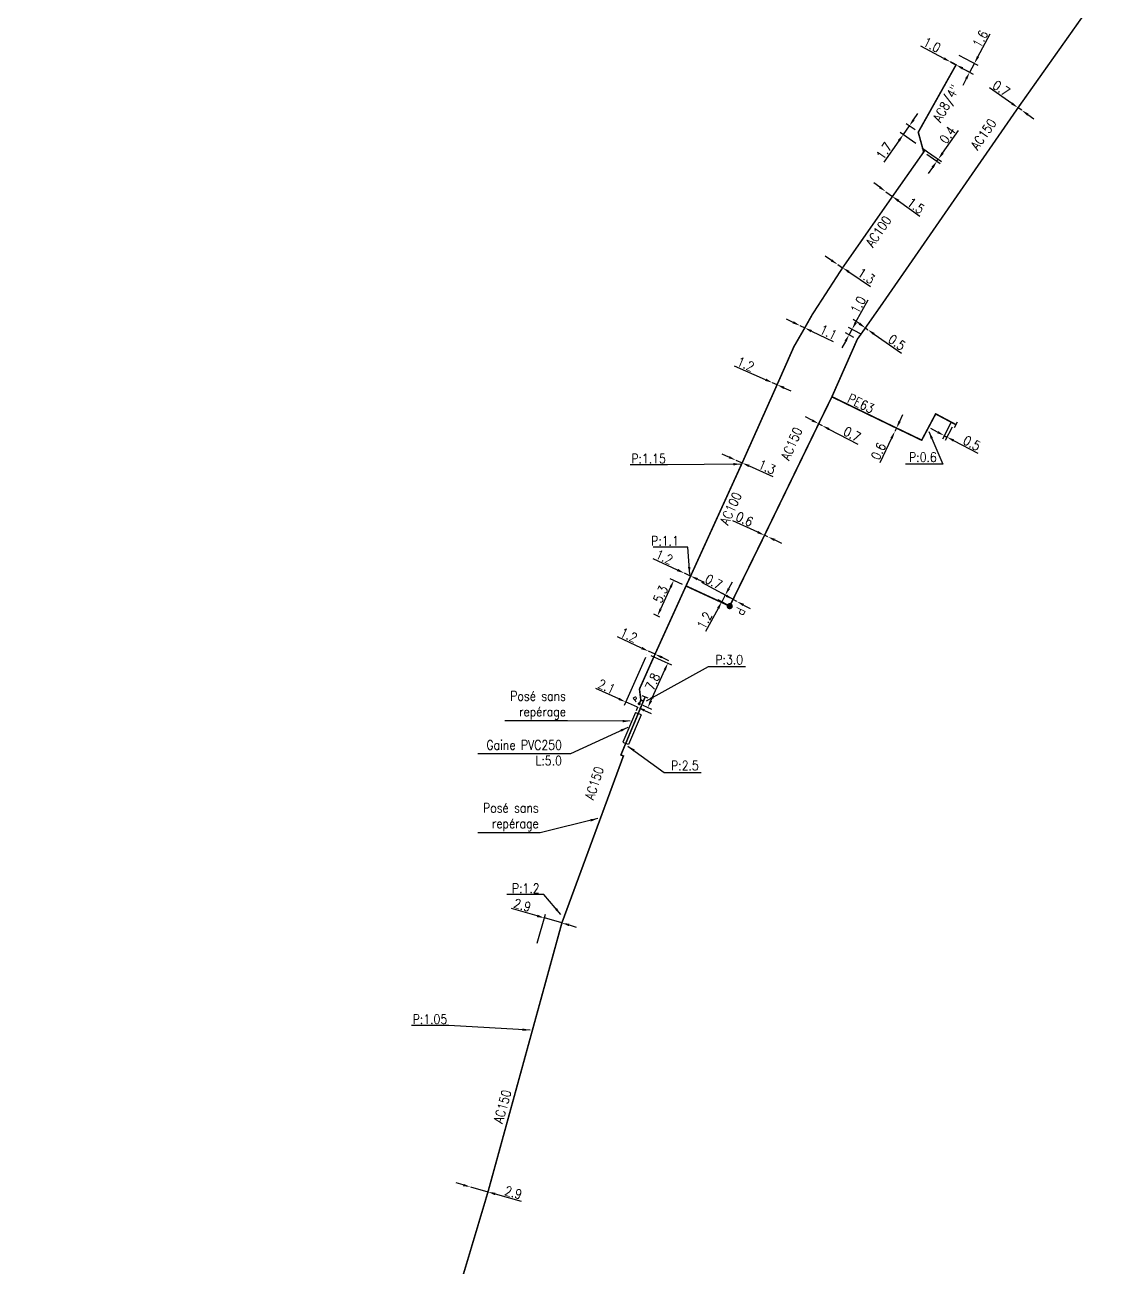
# Model space of a CAD drawing. Header units: millimetres. Extents: x 113011 to 114001, y 124000 to 125001.
# Drawn here: x 113783.6 to 113956.3, y 124542.4 to 124741.3 of the extents above; entities that cross this region are included whole.
import ezdxf
from ezdxf.enums import TextEntityAlignment as Align

# ---------------------------------------------------------------- set-up
doc = ezdxf.new("R2010")
doc.units = ezdxf.units.MM
doc.header["$PDMODE"] = 34
for name, pattern in [('L_25_AP', [2000, 1000, 1000]), ('L_25_PE', [2000, 1000, 1000]), ('L_RAC_AP', [3.5, 2, -1.5])]:
    doc.linetypes.add(name, pattern=pattern)
doc.layers.get('0').update_dxf_attribs({"linetype": 'CONTINUOUS'})
doc.layers.get('Defpoints').update_dxf_attribs({"linetype": 'CONTINUOUS'})
for name, color, linetype in [('L_150', 1, 'CONTINUOUS'), ('L_300', 7, 'CONTINUOUS'), ('L_340', 7, 'CONTINUOUS'), ('L_400', 7, 'CONTINUOUS')]:
    doc.layers.add(name, color=color, linetype=linetype)
doc.layers.add('L_170', color=7, linetype='CONTINUOUS', plot=False)
doc.styles.add('G_ROMANS', font='ROMANS.SHX', dxfattribs={"width": 0.75})
doc.styles.get("Standard").update_dxf_attribs({"font": 'romans.shx', "width": 0.85})
doc.dimstyles.get("Standard").update_dxf_attribs({"dimtxt": 1.5, "dimasz": 1.2, "dimexe": 0.625, "dimexo": 0.625, "dimgap": 0.25, "dimtad": 1, "dimdec": 1, "dimzin": 0, "dimdsep": 46, "dimtxsty": 'Standard', "dimcen": -0.5, "dimadec": 0, "dimazin": 0, "dimtfac": 1, "dimtdec": 1, "dimtmove": 0, "dimatfit": 3, "dimfxl": 0, "dimtolj": 1, "dimtzin": 0, "dimarcsym": 0})

# ---------------------------------------------------------------- blocks, each defined once
blk = doc.blocks.new('*D148')
at = {"layer": 'Defpoints', "color": 0, "linetype": 'Continuous', "transparency": 16777216}
for p in [(113883.47, 124641.02), (113883.47, 124641.02), (113884.52, 124640.54)]:
    blk.add_point(p, dxfattribs=at)
at = {"layer": 'L_150', "color": 0, "linetype": 'Continuous', "lineweight": -2, "transparency": 16777216}
for p, q in [((113882.38, 124641.52), (113878.53, 124643.3)), ((113884.52, 124640.54), (113883.47, 124641.02)), ((113883.21, 124640.46), (113883.21, 124640.46)), ((113884.26, 124639.97), (113884.26, 124639.97)), ((113885.61, 124640.04), (113886.7, 124639.54))]:
    blk.add_line(p, q, dxfattribs=at)
at = {"layer": 'L_150', "color": 0, "linetype": 'Continuous', "transparency": 16777216}
for points in [[(113882.47, 124641.71), (113882.3, 124641.34), (113883.47, 124641.02)], [(113885.69, 124640.22), (113885.53, 124639.86), (113884.52, 124640.54)]]:
    blk.add_solid(points, dxfattribs=at)
at = {"layer": 'L_150', "color": 0, "linetype": 'Continuous', "transparency": 16777216, "insert": (113880.31, 124643.58), "char_height": 1.5, "attachment_point": 5, "rotation": 335.3086}
blk.add_mtext('\\A1;1.2', dxfattribs=at)
blk = doc.blocks.new('*D149')
at = {"layer": 'Defpoints', "color": 0, "linetype": 'Continuous', "transparency": 16777216}
for p in [(113883.28, 124640.6), (113886.57, 124639.12), (113882, 124632.62)]:
    blk.add_point(p, dxfattribs=at)
at = {"layer": 'L_300', "color": 0, "linetype": 'Continuous', "lineweight": -2, "transparency": 16777216}
for p, q in [((113883.85, 124640.34), (113887.14, 124638.86)), ((113883.87, 124633.1), (113886.08, 124638.03)), ((113882.57, 124632.37), (113883.94, 124631.75))]:
    blk.add_line(p, q, dxfattribs=at)
at = {"layer": 'L_300', "color": 0, "linetype": 'Continuous', "transparency": 16777216}
for points in [[(113885.9, 124638.11), (113886.26, 124637.94), (113886.57, 124639.12)], [(113883.68, 124633.18), (113884.05, 124633.02), (113883.37, 124632.01)]]:
    blk.add_solid(points, dxfattribs=at)
at = {"layer": 'L_300', "color": 0, "linetype": 'Continuous', "transparency": 16777216, "insert": (113884.14, 124636.14), "char_height": 1.5, "attachment_point": 5, "rotation": 65.8005}
blk.add_mtext('\\A1;7.8', dxfattribs=at)
blk = doc.blocks.new('*D150')
at = {"layer": 'Defpoints', "color": 0, "linetype": 'Continuous', "transparency": 16777216}
for p in [(113866.82, 124598.33), (113869.61, 124597.53), (113865.5, 124593.67)]:
    blk.add_point(p, dxfattribs=at)
at = {"layer": 'L_150', "color": 0, "linetype": 'Continuous', "lineweight": -2, "transparency": 16777216}
for p, q in [((113865.67, 124598.65), (113861.52, 124599.83)), ((113865.67, 124594.27), (113866.99, 124598.93)), ((113869.61, 124597.53), (113866.82, 124598.33)), ((113870.77, 124597.2), (113871.92, 124596.87))]:
    blk.add_line(p, q, dxfattribs=at)
at = {"layer": 'L_150', "color": 0, "linetype": 'Continuous', "transparency": 16777216}
for points in [[(113865.72, 124598.85), (113865.61, 124598.46), (113866.82, 124598.33)], [(113870.82, 124597.4), (113870.71, 124597.01), (113869.61, 124597.53)]]:
    blk.add_solid(points, dxfattribs=at)
at = {"layer": 'L_150', "color": 0, "linetype": 'Continuous', "transparency": 16777216, "insert": (113863.29, 124600.37), "char_height": 1.5, "attachment_point": 5, "rotation": 344.1153}
blk.add_mtext('\\A1;2.9', dxfattribs=at)
blk = doc.blocks.new('*D153')
at = {"layer": 'Defpoints', "color": 0, "linetype": 'Continuous', "transparency": 16777216}
for p in [(113854.98, 124555.27), (113854.98, 124555.27), (113857.78, 124554.48)]:
    blk.add_point(p, dxfattribs=at)
at = {"layer": 'L_150', "color": 0, "linetype": 'Continuous', "lineweight": -2, "transparency": 16777216}
for p, q in [((113853.83, 124555.59), (113852.67, 124555.92)), ((113854.98, 124555.27), (113857.78, 124554.48)), ((113855.15, 124555.87), (113855.15, 124555.87)), ((113857.94, 124555.08), (113857.94, 124555.08)), ((113858.93, 124554.16), (113863.08, 124552.99))]:
    blk.add_line(p, q, dxfattribs=at)
at = {"layer": 'L_150', "color": 0, "linetype": 'Continuous', "transparency": 16777216}
for points in [[(113853.88, 124555.78), (113853.77, 124555.4), (113854.98, 124555.27)], [(113858.98, 124554.35), (113858.88, 124553.96), (113857.78, 124554.48)]]:
    blk.add_solid(points, dxfattribs=at)
at = {"layer": 'L_150', "color": 0, "linetype": 'Continuous', "transparency": 16777216, "insert": (113861.85, 124554.37), "char_height": 1.5, "attachment_point": 5, "rotation": 344.2821}
blk.add_mtext('\\A1;2.9', dxfattribs=at)
blk = doc.blocks.new('L_300_12')
at = {"color": 0, "linetype": 'Continuous', "const_width": 0.497, "flags": 128}
blk.add_lwpolyline([(-0.25, 0, 1), (0.25, 0, 1)], format="xyb", close=True, dxfattribs=at)
at = {"color": 0, "linetype": 'Continuous', "style": 'G_ROMANS', "width": 0.75}
blk.add_text('P', height=1.5, dxfattribs=at).set_placement((0, 1.85), align=Align.MIDDLE)
at = {"color": 0, "linetype": 'Continuous', "width": 0.75, "flags": 3}
for tag, p in [('DEF_LEG', (0, -5)), ('DEF_COUP', (0, -7.5)), ('DEF_TYPE', (0, -10))]:
    blk.add_attdef(tag, text='', height=1.2, dxfattribs=at).set_placement(p, align=Align.MIDDLE)
blk = doc.blocks.new('L_340_07')
at = {"color": 0, "linetype": 'Continuous', "const_width": 0.25, "flags": 128}
blk.add_lwpolyline([(0, 0), (0.35, 0)], dxfattribs=at)
at = {"color": 0, "linetype": 'Continuous', "flags": 128}
blk.add_lwpolyline([(0.35, -0.5), (0.35, 0.5)], dxfattribs=at)
at = {"color": 0, "linetype": 'Continuous', "width": 0.75, "flags": 3}
for tag, p in [('DEF_LEG', (0.72, -3.47)), ('DEF_COUP', (0.72, -5.97)), ('DEF_TYPE', (0.72, -8.47))]:
    blk.add_attdef(tag, text='', height=1.2, dxfattribs=at).set_placement(p, align=Align.MIDDLE)
blk = doc.blocks.new('*D191')
at = {"layer": 'Defpoints', "color": 0, "linetype": 'Continuous', "transparency": 16777216}
for p in [(113883.28, 124640.6), (113879.82, 124632.9), (113882, 124632.62)]:
    blk.add_point(p, dxfattribs=at)
at = {"layer": 'L_300', "color": 0, "linetype": 'Continuous', "lineweight": -2, "transparency": 16777216}
for p, q in [((113883.02, 124640.03), (113879.56, 124632.33)), ((113878.72, 124633.39), (113875.07, 124635.03)), ((113881.73, 124632.04), (113879.82, 124632.9)), ((113881.74, 124632.05), (113881.48, 124631.47)), ((113882.83, 124631.55), (113883.92, 124631.05))]:
    blk.add_line(p, q, dxfattribs=at)
at = {"layer": 'L_300', "color": 0, "linetype": 'Continuous', "transparency": 16777216}
for points in [[(113878.81, 124633.57), (113878.64, 124633.21), (113879.82, 124632.9)], [(113882.91, 124631.73), (113882.75, 124631.36), (113881.73, 124632.04)]]:
    blk.add_solid(points, dxfattribs=at)
at = {"layer": 'L_300', "color": 0, "linetype": 'Continuous', "transparency": 16777216, "insert": (113876.76, 124635.37), "char_height": 1.5, "attachment_point": 5, "rotation": 335.8005}
blk.add_mtext('\\A1;2.1', dxfattribs=at)
blk = doc.blocks.new('*D193')
at = {"layer": 'Defpoints', "color": 0, "linetype": 'Continuous', "transparency": 16777216}
for p in [(113913.76, 124702.91), (113913.76, 124702.91), (113914.55, 124702.39)]:
    blk.add_point(p, dxfattribs=at)
at = {"layer": 'L_150', "color": 0, "linetype": 'Continuous', "lineweight": -2, "transparency": 16777216}
for p, q in [((113912.76, 124703.57), (113911.75, 124704.24)), ((113913.76, 124702.91), (113914.55, 124702.39)), ((113915.55, 124701.73), (113919.04, 124699.41))]:
    blk.add_line(p, q, dxfattribs=at)
at = {"layer": 'L_150', "color": 0, "linetype": 'Continuous', "transparency": 16777216}
for points in [[(113912.87, 124703.74), (113912.65, 124703.41), (113913.76, 124702.91)], [(113915.66, 124701.89), (113915.44, 124701.56), (113914.55, 124702.39)]]:
    blk.add_solid(points, dxfattribs=at)
at = {"layer": 'L_150', "color": 0, "linetype": 'Continuous', "transparency": 16777216, "insert": (113918.35, 124701.07), "char_height": 1.5, "attachment_point": 5, "rotation": 326.5179}
blk.add_mtext('\\A1;1.3', dxfattribs=at)
blk = doc.blocks.new('*D196')
at = {"layer": 'Defpoints', "color": 0, "linetype": 'Continuous', "transparency": 16777216}
for p in [(113907.72, 124693.13), (113907.72, 124693.13), (113908.49, 124692.76)]:
    blk.add_point(p, dxfattribs=at)
at = {"layer": 'L_150', "color": 0, "linetype": 'Continuous', "lineweight": -2, "transparency": 16777216}
for p, q in [((113906.64, 124693.65), (113905.56, 124694.17)), ((113907.72, 124693.13), (113908.49, 124692.76)), ((113909.57, 124692.24), (113913.02, 124690.59))]:
    blk.add_line(p, q, dxfattribs=at)
at = {"layer": 'L_150', "color": 0, "linetype": 'Continuous', "transparency": 16777216}
for points in [[(113906.73, 124693.83), (113906.55, 124693.47), (113907.72, 124693.13)], [(113909.65, 124692.42), (113909.48, 124692.06), (113908.49, 124692.76)]]:
    blk.add_solid(points, dxfattribs=at)
at = {"layer": 'L_150', "color": 0, "linetype": 'Continuous', "transparency": 16777216, "insert": (113912.27, 124692.06), "char_height": 1.5, "attachment_point": 5, "rotation": 334.3452}
blk.add_mtext('\\A1;1.1', dxfattribs=at)
blk = doc.blocks.new('*D197')
at = {"layer": 'Defpoints', "color": 0, "linetype": 'Continuous', "transparency": 16777216}
for p in [(113903.33, 124683.99), (113903.33, 124683.99), (113904.06, 124683.66)]:
    blk.add_point(p, dxfattribs=at)
at = {"layer": 'L_150', "color": 0, "linetype": 'Continuous', "lineweight": -2, "transparency": 16777216}
for p, q in [((113902.23, 124684.47), (113897.26, 124686.66)), ((113904.06, 124683.66), (113903.33, 124683.99)), ((113905.16, 124683.18), (113906.25, 124682.69))]:
    blk.add_line(p, q, dxfattribs=at)
at = {"layer": 'L_150', "color": 0, "linetype": 'Continuous', "transparency": 16777216}
for points in [[(113902.31, 124684.65), (113902.15, 124684.29), (113903.33, 124683.99)], [(113905.24, 124683.36), (113905.08, 124682.99), (113904.06, 124683.66)]]:
    blk.add_solid(points, dxfattribs=at)
at = {"layer": 'L_150', "color": 0, "linetype": 'Continuous', "transparency": 16777216, "insert": (113899.03, 124686.97), "char_height": 1.5, "attachment_point": 5, "rotation": 336.1714}
blk.add_mtext('\\A1;1.2', dxfattribs=at)
blk = doc.blocks.new('*D198')
at = {"layer": 'Defpoints', "color": 0, "linetype": 'Continuous', "transparency": 16777216}
for p in [(113897.46, 124671.59), (113897.46, 124671.59), (113898.47, 124671.15)]:
    blk.add_point(p, dxfattribs=at)
at = {"layer": 'L_150', "color": 0, "linetype": 'Continuous', "lineweight": -2, "transparency": 16777216}
for p, q in [((113896.36, 124672.08), (113895.27, 124672.56)), ((113897.46, 124671.59), (113898.47, 124671.15)), ((113899.57, 124670.66), (113903.4, 124668.97))]:
    blk.add_line(p, q, dxfattribs=at)
at = {"layer": 'L_150', "color": 0, "linetype": 'Continuous', "transparency": 16777216}
for points in [[(113896.45, 124672.26), (113896.28, 124671.89), (113897.46, 124671.59)], [(113899.65, 124670.85), (113899.49, 124670.48), (113898.47, 124671.15)]]:
    blk.add_solid(points, dxfattribs=at)
at = {"layer": 'L_150', "color": 0, "linetype": 'Continuous', "transparency": 16777216, "insert": (113902.44, 124670.49), "char_height": 1.5, "attachment_point": 5, "rotation": 336.1823}
blk.add_mtext('\\A1;1.3', dxfattribs=at)
blk = doc.blocks.new('*D199')
at = {"layer": 'Defpoints', "color": 0, "linetype": 'Continuous', "transparency": 16777216}
for p in [(113902.05, 124659.57), (113902.59, 124659.32), (113902.59, 124659.32)]:
    blk.add_point(p, dxfattribs=at)
at = {"layer": 'L_150', "color": 0, "linetype": 'Continuous', "lineweight": -2, "transparency": 16777216}
for p, q in [((113900.96, 124660.07), (113896.99, 124661.91)), ((113902.59, 124659.32), (113902.05, 124659.57)), ((113903.68, 124658.82), (113904.77, 124658.31))]:
    blk.add_line(p, q, dxfattribs=at)
at = {"layer": 'L_150', "color": 0, "linetype": 'Continuous', "transparency": 16777216}
for points in [[(113901.04, 124660.26), (113900.88, 124659.89), (113902.05, 124659.57)], [(113903.77, 124659), (113903.6, 124658.64), (113902.59, 124659.32)]]:
    blk.add_solid(points, dxfattribs=at)
at = {"layer": 'L_150', "color": 0, "linetype": 'Continuous', "transparency": 16777216, "insert": (113898.85, 124662.15), "char_height": 1.5, "attachment_point": 5, "rotation": 335.2127}
blk.add_mtext('\\A1;0.6', dxfattribs=at)
blk = doc.blocks.new('*D200')
at = {"layer": 'Defpoints', "color": 0, "linetype": 'Continuous', "transparency": 16777216}
for p in [(113897.01, 124649.31), (113897.63, 124648.98), (113897.63, 124648.98)]:
    blk.add_point(p, dxfattribs=at)
at = {"layer": 'L_150', "color": 0, "linetype": 'Continuous', "lineweight": -2, "transparency": 16777216}
for p, q in [((113895.96, 124649.88), (113892.04, 124652)), ((113897.63, 124648.98), (113897.01, 124649.31)), ((113898.68, 124648.41), (113899.74, 124647.84))]:
    blk.add_line(p, q, dxfattribs=at)
at = {"layer": 'L_150', "color": 0, "linetype": 'Continuous', "transparency": 16777216}
for points in [[(113896.05, 124650.06), (113895.86, 124649.71), (113897.01, 124649.31)], [(113898.78, 124648.59), (113898.59, 124648.24), (113897.63, 124648.98)]]:
    blk.add_solid(points, dxfattribs=at)
at = {"layer": 'L_150', "color": 0, "linetype": 'Continuous', "transparency": 16777216, "insert": (113893.92, 124652.12), "char_height": 1.5, "attachment_point": 5, "rotation": 331.6415}
blk.add_mtext('\\A1;0.7', dxfattribs=at)
blk = doc.blocks.new('*D201')
at = {"layer": 'Defpoints', "color": 0, "linetype": 'Continuous', "transparency": 16777216}
for p in [(113889.48, 124651.46), (113884.91, 124646.67), (113885.87, 124646.23)]:
    blk.add_point(p, dxfattribs=at)
at = {"layer": 'L_150', "color": 0, "linetype": 'Continuous', "lineweight": -2, "transparency": 16777216}
for p, q in [((113887.02, 124651.27), (113885.41, 124647.76)), ((113888.91, 124651.72), (113886.96, 124652.62)), ((113885.3, 124646.49), (113884.34, 124646.93))]:
    blk.add_line(p, q, dxfattribs=at)
at = {"layer": 'L_150', "color": 0, "linetype": 'Continuous', "transparency": 16777216}
for points in [[(113886.84, 124651.35), (113887.2, 124651.18), (113887.52, 124652.36)], [(113885.23, 124647.84), (113885.59, 124647.67), (113884.91, 124646.67)]]:
    blk.add_solid(points, dxfattribs=at)
at = {"layer": 'L_150', "color": 0, "linetype": 'Continuous', "transparency": 16777216, "insert": (113885.41, 124650.15), "char_height": 1.5, "attachment_point": 5, "rotation": 65.3086}
blk.add_mtext('\\A1;5.3', dxfattribs=at)
blk = doc.blocks.new('*D202')
at = {"layer": 'Defpoints', "color": 0, "linetype": 'Continuous', "transparency": 16777216}
for p in [(113889.22, 124653.51), (113889.22, 124653.51), (113890.22, 124653.05)]:
    blk.add_point(p, dxfattribs=at)
at = {"layer": 'L_150', "color": 0, "linetype": 'Continuous', "lineweight": -2, "transparency": 16777216}
for p, q in [((113888.13, 124654.01), (113884.23, 124655.81)), ((113890.22, 124653.05), (113889.22, 124653.51)), ((113891.31, 124652.55), (113892.4, 124652.05))]:
    blk.add_line(p, q, dxfattribs=at)
at = {"layer": 'L_150', "color": 0, "linetype": 'Continuous', "transparency": 16777216}
for points in [[(113888.21, 124654.2), (113888.04, 124653.83), (113889.22, 124653.51)], [(113891.39, 124652.73), (113891.22, 124652.37), (113890.22, 124653.05)]]:
    blk.add_solid(points, dxfattribs=at)
at = {"layer": 'L_150', "color": 0, "linetype": 'Continuous', "transparency": 16777216, "insert": (113886.01, 124656.09), "char_height": 1.5, "attachment_point": 5, "rotation": 335.229}
blk.add_mtext('\\A1;1.2', dxfattribs=at)
blk = doc.blocks.new('*D203')
at = {"layer": 'Defpoints', "color": 0, "linetype": 'Continuous', "transparency": 16777216}
for p in [(113895.76, 124649.99), (113897.63, 124648.98), (113896.48, 124648.23)]:
    blk.add_point(p, dxfattribs=at)
at = {"layer": 'L_300', "color": 0, "linetype": 'Continuous', "lineweight": -2, "transparency": 16777216}
for p, q in [((113896.33, 124651.04), (113896.9, 124652.1)), ((113895.93, 124648.53), (113894.64, 124649.23)), ((113895.76, 124649.99), (113895.19, 124648.93)), ((113897.08, 124649.28), (113895.21, 124650.29)), ((113894.62, 124647.88), (113892.62, 124644.16))]:
    blk.add_line(p, q, dxfattribs=at)
at = {"layer": 'L_300', "color": 0, "linetype": 'Continuous', "transparency": 16777216}
for points in [[(113896.16, 124651.14), (113896.51, 124650.95), (113895.76, 124649.99)], [(113894.45, 124647.97), (113894.8, 124647.78), (113895.19, 124648.93)]]:
    blk.add_solid(points, dxfattribs=at)
at = {"layer": 'L_300', "color": 0, "linetype": 'Continuous', "transparency": 16777216, "insert": (113892.45, 124645.95), "char_height": 1.5, "attachment_point": 5, "rotation": 61.6415}
blk.add_mtext('\\A1;1.2', dxfattribs=at)
blk = doc.blocks.new('*D204')
at = {"layer": 'Defpoints', "color": 0, "linetype": 'Continuous', "transparency": 16777216}
for p in [(113923.17, 124676.73), (113922.91, 124676.19), (113922.91, 124676.19)]:
    blk.add_point(p, dxfattribs=at)
at = {"layer": 'L_150', "color": 0, "linetype": 'Continuous', "lineweight": -2, "transparency": 16777216}
for p, q in [((113923.69, 124677.81), (113924.2, 124678.89)), ((113923.17, 124676.73), (113922.91, 124676.19)), ((113922.39, 124675.1), (113920.51, 124671.16))]:
    blk.add_line(p, q, dxfattribs=at)
at = {"layer": 'L_150', "color": 0, "linetype": 'Continuous', "transparency": 16777216}
for points in [[(113923.51, 124677.9), (113923.87, 124677.72), (113923.17, 124676.73)], [(113922.21, 124675.19), (113922.57, 124675.02), (113922.91, 124676.19)]]:
    blk.add_solid(points, dxfattribs=at)
at = {"layer": 'L_150', "color": 0, "linetype": 'Continuous', "transparency": 16777216, "insert": (113920.29, 124673.02), "char_height": 1.5, "attachment_point": 5, "rotation": 64.447}
blk.add_mtext('\\A1;0.6', dxfattribs=at)
blk = doc.blocks.new('*D205')
at = {"layer": 'Defpoints', "color": 0, "linetype": 'Continuous', "transparency": 16777216}
for p in [(113932.18, 124678.12), (113932.39, 124677.44), (113930.82, 124675.53)]:
    blk.add_point(p, dxfattribs=at)
at = {"layer": 'L_340', "color": 0, "linetype": 'Continuous', "lineweight": -2, "transparency": 16777216}
for p, q in [((113929.76, 124676.09), (113928.69, 124676.64)), ((113931.89, 124677.56), (113930.53, 124674.97)), ((113932.1, 124676.89), (113930.97, 124674.74)), ((113930.82, 124675.53), (113931.26, 124675.29)), ((113932.32, 124674.73), (113936.19, 124672.7))]:
    blk.add_line(p, q, dxfattribs=at)
at = {"layer": 'L_340', "color": 0, "linetype": 'Continuous', "transparency": 16777216}
for points in [[(113929.85, 124676.26), (113929.66, 124675.91), (113930.82, 124675.53)], [(113932.41, 124674.91), (113932.23, 124674.56), (113931.26, 124675.29)]]:
    blk.add_solid(points, dxfattribs=at)
at = {"layer": 'L_340', "color": 0, "linetype": 'Continuous', "transparency": 16777216, "insert": (113935.25, 124674.32), "char_height": 1.5, "attachment_point": 5, "rotation": 332.2338}
blk.add_mtext('\\A1;0.5', dxfattribs=at)
blk = doc.blocks.new('*D210')
at = {"layer": 'Defpoints', "color": 0, "linetype": 'Continuous', "transparency": 16777216}
for p in [(113910.72, 124677.42), (113911.29, 124677.12), (113911.29, 124677.12)]:
    blk.add_point(p, dxfattribs=at)
at = {"layer": 'L_150', "color": 0, "linetype": 'Continuous', "lineweight": -2, "transparency": 16777216}
for p, q in [((113909.65, 124677.97), (113908.59, 124678.53)), ((113910.72, 124677.42), (113911.29, 124677.12)), ((113912.36, 124676.56), (113917.01, 124674.13))]:
    blk.add_line(p, q, dxfattribs=at)
at = {"layer": 'L_150', "color": 0, "linetype": 'Continuous', "transparency": 16777216}
for points in [[(113909.75, 124678.15), (113909.56, 124677.8), (113910.72, 124677.42)], [(113912.45, 124676.74), (113912.27, 124676.39), (113911.29, 124677.12)]]:
    blk.add_solid(points, dxfattribs=at)
at = {"layer": 'L_150', "color": 0, "linetype": 'Continuous', "transparency": 16777216, "insert": (113916.07, 124675.75), "char_height": 1.5, "attachment_point": 5, "rotation": 332.4227}
blk.add_mtext('\\A1;0.7', dxfattribs=at)
blk = doc.blocks.new('*D211')
at = {"layer": 'Defpoints', "color": 0, "linetype": 'Continuous', "transparency": 16777216}
for p in [(113916.07, 124692.55), (113916.91, 124690.95), (113917.95, 124691.53)]:
    blk.add_point(p, dxfattribs=at)
at = {"layer": 'L_150', "color": 0, "linetype": 'Continuous', "lineweight": -2, "transparency": 16777216}
for p, q in [((113916.64, 124693.6), (113918.64, 124697.28)), ((113917.4, 124691.83), (113915.52, 124692.85)), ((113915.59, 124691.67), (113916.07, 124692.55)), ((113915.02, 124690.61), (113914.45, 124689.56)), ((113916.36, 124691.25), (113915.04, 124691.97))]:
    blk.add_line(p, q, dxfattribs=at)
at = {"layer": 'L_150', "color": 0, "linetype": 'Continuous', "transparency": 16777216}
for points in [[(113916.47, 124693.7), (113916.82, 124693.51), (113916.07, 124692.55)], [(113914.84, 124690.71), (113915.2, 124690.52), (113915.59, 124691.67)]]:
    blk.add_solid(points, dxfattribs=at)
at = {"layer": 'L_150', "color": 0, "linetype": 'Continuous', "transparency": 16777216, "insert": (113917.05, 124696.45), "char_height": 1.5, "attachment_point": 5, "rotation": 61.4993}
blk.add_mtext('\\A1;1.0', dxfattribs=at)
blk = doc.blocks.new('*D212')
at = {"layer": 'Defpoints', "color": 0, "linetype": 'Continuous', "transparency": 16777216}
for p in [(113918.19, 124692.75), (113918.6, 124692.47), (113918.6, 124692.47)]:
    blk.add_point(p, dxfattribs=at)
at = {"layer": 'L_150', "color": 0, "linetype": 'Continuous', "lineweight": -2, "transparency": 16777216}
for p, q in [((113917.21, 124693.44), (113916.23, 124694.13)), ((113918.19, 124692.75), (113918.6, 124692.47)), ((113919.59, 124691.78), (113923.97, 124688.71))]:
    blk.add_line(p, q, dxfattribs=at)
at = {"layer": 'L_150', "color": 0, "linetype": 'Continuous', "transparency": 16777216}
for points in [[(113917.33, 124693.61), (113917.1, 124693.28), (113918.19, 124692.75)], [(113919.7, 124691.94), (113919.47, 124691.62), (113918.6, 124692.47)]]:
    blk.add_solid(points, dxfattribs=at)
at = {"layer": 'L_150', "color": 0, "linetype": 'Continuous', "transparency": 16777216, "insert": (113923.24, 124690.44), "char_height": 1.5, "attachment_point": 5, "rotation": 324.9839}
blk.add_mtext('\\A1;0.5', dxfattribs=at)
blk = doc.blocks.new('*D213')
at = {"layer": 'Defpoints', "color": 0, "linetype": 'Continuous', "transparency": 16777216}
for p in [(113942.64, 124728), (113943.22, 124727.59), (113943.22, 124727.59)]:
    blk.add_point(p, dxfattribs=at)
at = {"layer": 'L_150', "color": 0, "linetype": 'Continuous', "lineweight": -2, "transparency": 16777216}
for p, q in [((113941.66, 124728.68), (113938.07, 124731.18)), ((113943.22, 124727.59), (113942.64, 124728)), ((113944.2, 124726.91), (113945.18, 124726.22))]:
    blk.add_line(p, q, dxfattribs=at)
at = {"layer": 'L_150', "color": 0, "linetype": 'Continuous', "transparency": 16777216}
for points in [[(113941.77, 124728.85), (113941.54, 124728.52), (113942.64, 124728)], [(113944.31, 124727.07), (113944.09, 124726.74), (113943.22, 124727.59)]]:
    blk.add_solid(points, dxfattribs=at)
at = {"layer": 'L_150', "color": 0, "linetype": 'Continuous', "transparency": 16777216, "insert": (113939.94, 124731.09), "char_height": 1.5, "attachment_point": 5, "rotation": 325.1183}
blk.add_mtext('\\A1;0.7', dxfattribs=at)
blk = doc.blocks.new('*D217')
at = {"layer": 'Defpoints', "color": 0, "linetype": 'Continuous', "transparency": 16777216}
for p in [(113921.48, 124714.56), (113921.48, 124714.56), (113922.53, 124713.8)]:
    blk.add_point(p, dxfattribs=at)
at = {"layer": 'L_150', "color": 0, "linetype": 'Continuous', "lineweight": -2, "transparency": 16777216}
for p, q in [((113920.5, 124715.27), (113919.53, 124715.97)), ((113921.48, 124714.56), (113922.53, 124713.8)), ((113923.5, 124713.1), (113926.89, 124710.64))]:
    blk.add_line(p, q, dxfattribs=at)
at = {"layer": 'L_150', "color": 0, "linetype": 'Continuous', "transparency": 16777216}
for points in [[(113920.62, 124715.43), (113920.39, 124715.11), (113921.48, 124714.56)], [(113923.62, 124713.26), (113923.38, 124712.94), (113922.53, 124713.8)]]:
    blk.add_solid(points, dxfattribs=at)
at = {"layer": 'L_150', "color": 0, "linetype": 'Continuous', "transparency": 16777216, "insert": (113926.27, 124712.32), "char_height": 1.5, "attachment_point": 5, "rotation": 324.0548}
blk.add_mtext('\\A1;1.5', dxfattribs=at)
blk = doc.blocks.new('*D218')
at = {"layer": 'Defpoints', "color": 0, "linetype": 'Continuous', "transparency": 16777216}
for p in [(113924.26, 124723.69), (113926.66, 124724.08), (113926.8, 124721.91)]:
    blk.add_point(p, dxfattribs=at)
at = {"layer": 'L_170', "color": 0, "linetype": 'Continuous', "lineweight": -2, "transparency": 16777216}
for p, q in [((113925.92, 124726.07), (113926.61, 124727.05)), ((113925.23, 124725.08), (113924.26, 124723.69)), ((113926.14, 124724.44), (113924.72, 124725.44)), ((113923.57, 124722.71), (113921.17, 124719.27)), ((113926.29, 124722.27), (113923.74, 124724.05))]:
    blk.add_line(p, q, dxfattribs=at)
at = {"layer": 'L_170', "color": 0, "linetype": 'Continuous', "transparency": 16777216}
for points in [[(113925.75, 124726.18), (113926.08, 124725.95), (113925.23, 124725.08)], [(113923.4, 124722.82), (113923.73, 124722.59), (113924.26, 124723.69)]]:
    blk.add_solid(points, dxfattribs=at)
at = {"layer": 'L_170', "color": 0, "linetype": 'Continuous', "transparency": 16777216, "insert": (113921.2, 124721.07), "char_height": 1.5, "attachment_point": 5, "rotation": 55.0179}
blk.add_mtext('\\A1;1.7', dxfattribs=at)
blk = doc.blocks.new('*D219')
at = {"layer": 'Defpoints', "color": 0, "linetype": 'Continuous', "transparency": 16777216}
for p in [(113926.8, 124721.91), (113927.53, 124720.91), (113929.87, 124719.76)]:
    blk.add_point(p, dxfattribs=at)
at = {"layer": 'L_170', "color": 0, "linetype": 'Continuous', "lineweight": -2, "transparency": 16777216}
for p, q in [((113930.56, 124720.74), (113933.1, 124724.38)), ((113927.31, 124721.55), (113930.38, 124719.4)), ((113928.04, 124720.55), (113930.15, 124719.08)), ((113928.95, 124718.45), (113928.26, 124717.47)), ((113929.64, 124719.43), (113929.87, 124719.76))]:
    blk.add_line(p, q, dxfattribs=at)
at = {"layer": 'L_170', "color": 0, "linetype": 'Continuous', "transparency": 16777216}
for points in [[(113930.39, 124720.86), (113930.72, 124720.63), (113929.87, 124719.76)], [(113928.79, 124718.57), (113929.12, 124718.34), (113929.64, 124719.43)]]:
    blk.add_solid(points, dxfattribs=at)
at = {"layer": 'L_170', "color": 0, "linetype": 'Continuous', "transparency": 16777216, "insert": (113931.35, 124723.63), "char_height": 1.5, "attachment_point": 5, "rotation": 55.0179}
blk.add_mtext('\\A1;0.4', dxfattribs=at)
blk = doc.blocks.new('*D220')
at = {"layer": 'Defpoints', "color": 0, "linetype": 'Continuous', "transparency": 16777216}
for p in [(113932.61, 124736.72), (113932.71, 124734.86), (113935.65, 124735.1)]:
    blk.add_point(p, dxfattribs=at)
at = {"layer": 'L_170', "color": 0, "linetype": 'Continuous', "lineweight": -2, "transparency": 16777216}
for p, q in [((113936.22, 124736.16), (113938.19, 124739.85)), ((113933.16, 124736.43), (113936.2, 124734.81)), ((113933.26, 124734.56), (113935.45, 124733.39)), ((113934.9, 124733.69), (113935.65, 124735.1)), ((113934.33, 124732.63), (113933.77, 124731.57))]:
    blk.add_line(p, q, dxfattribs=at)
at = {"layer": 'L_170', "color": 0, "linetype": 'Continuous', "transparency": 16777216}
for points in [[(113936.04, 124736.25), (113936.39, 124736.06), (113935.65, 124735.1)], [(113934.16, 124732.72), (113934.51, 124732.54), (113934.9, 124733.69)]]:
    blk.add_solid(points, dxfattribs=at)
at = {"layer": 'L_170', "color": 0, "linetype": 'Continuous', "transparency": 16777216, "insert": (113936.6, 124739.01), "char_height": 1.5, "attachment_point": 5, "rotation": 61.895}
blk.add_mtext('\\A1;1.6', dxfattribs=at)
blk = doc.blocks.new('*D221')
at = {"layer": 'Defpoints', "color": 0, "linetype": 'Continuous', "transparency": 16777216}
for p in [(113931.82, 124735.33), (113931.82, 124735.33), (113932.71, 124734.86)]:
    blk.add_point(p, dxfattribs=at)
at = {"layer": 'L_170', "color": 0, "linetype": 'Continuous', "lineweight": -2, "transparency": 16777216}
for p, q in [((113930.77, 124735.9), (113927.07, 124737.87)), ((113932.71, 124734.86), (113931.82, 124735.33)), ((113933.76, 124734.29), (113934.82, 124733.73))]:
    blk.add_line(p, q, dxfattribs=at)
at = {"layer": 'L_170', "color": 0, "linetype": 'Continuous', "transparency": 16777216}
for points in [[(113930.86, 124736.07), (113930.67, 124735.72), (113931.82, 124735.33)], [(113933.86, 124734.47), (113933.67, 124734.12), (113932.71, 124734.86)]]:
    blk.add_solid(points, dxfattribs=at)
at = {"layer": 'L_170', "color": 0, "linetype": 'Continuous', "transparency": 16777216, "insert": (113928.86, 124738.05), "char_height": 1.5, "attachment_point": 5, "rotation": 331.895}
blk.add_mtext('\\A1;1.0', dxfattribs=at)

msp = doc.modelspace()

# ---------------------------------------------------------------- linework, layer by layer
at = {"layer": 'L_150', "linetype": 'L_25_AP', "const_width": 0.25, "flags": 128}
for points in [[(113949.73, 124751.61), (113956.09, 124746.98), (113955.32, 124745.91), (113942.64, 124728), (113921.09, 124696.89), (113918.19, 124692.75), (113916.91, 124690.95), (113912.84, 124681.74), (113910.72, 124677.42), (113902.05, 124659.57), (113897.01, 124649.31), (113896.48, 124648.23), (113889.48, 124651.46)], [(113927.53, 124720.91), (113922.53, 124713.8), (113914.55, 124702.39), (113909.66, 124694.84), (113908.49, 124692.76), (113906.75, 124689.75), (113904.06, 124683.66), (113898.47, 124671.15), (113890.22, 124653.05), (113889.48, 124651.46), (113889.48, 124651.46), (113889.48, 124651.46), (113884.52, 124640.54), (113882.03, 124634.96), (113882.25, 124633.19), (113882.66, 124633.03)], [(113882.25, 124633.19), (113882, 124632.62)]]:
    msp.add_lwpolyline(points, dxfattribs=at)
at = {"layer": 'L_150', "linetype": 'L_25_PE', "const_width": 0.25, "flags": 128}
msp.add_lwpolyline([(113932.39, 124677.44), (113929.45, 124679), (113927.21, 124674.79), (113923.17, 124676.73), (113912.84, 124681.74)], dxfattribs=at)
at = {"layer": 'L_150', "linetype": 'L_25_AP', "flags": 128}
msp.add_lwpolyline([(113882.83, 124633.44, 0.25, 0.25, 0), (113882.66, 124633.03, 0.25, 0.25, 0), (113879.06, 124624.42, 0.25, 0.25, 0), (113879.46, 124624.25, 0.25, 0.25, 0), (113869.61, 124597.53, 0.25, 0.25, 0), (113857.78, 124554.48, 0.25, 0.25, 0), (113849.43, 124526.53, 0.25, 0.25, 0), (113844.88, 124507.78, 0.25, 0.25, 0), (113841.75, 124495.74, 0.25, 0.25, 0), (113838.59, 124482.66, 0.25, 0.25, 0), (113832.32, 124459.45, 0.25, 0.25, 0), (113830.79, 124453.44, 0.25, 0.25, 0), (113829.68, 124449.09, 0.25, 0.25, 0), (113826.45, 124437.26, 0.25, 0.25, 0), (113820.33, 124418.05, 0.25, 0.25, 0), (113810.62, 124393.64, 0.25, 0.25, 0), (113802.78, 124377.01, 0.25, 0.25, 0), (113793.83, 124356.74, 0.25, 0.25, 0), (113789.57, 124348.21, 0.25, 0.25, 0), (113785.95, 124340.34, 0.25, 0.25, 0), (113779.28, 124325.83, 0.25, 0.25, 0), (113772, 124310.22, 0.25, 0.25, 0), (113769.85, 124304.74, 0.25, 0.25, 0), (113768.89, 124302.28, 0.25, 0.25, 0), (113765.01, 124293.64, 0.25, 0.25, 0), (113760.87, 124284.66, 0.25, 0.25, 0), (113751.53, 124272.96, 0.25, 0.25, 0), (113749.34, 124268.97, 0.25, 0.25, 0), (113748.78, 124268.16, 0.25, 0.25, 0), (113746.89, 124266.19, 0.25, 0.25, 0), (113744.46, 124262, 0.25, 0.25, 0), (113740.08, 124256.27, 0.25, 0.25, 0), (113740.08, 124256.27, 0.25, 0.25, 0), (113732.96, 124248.27, 0.25, 0.25, 0), (113725.47, 124243.36, 0.25, 0.25, 0), (113708.75, 124232.37, 0.25, 0.25, 0), (113695.71, 124224.69, 0.25, 0.25, 0), (113681.11, 124218.74, 0.25, 0.25, 0), (113681.11, 124218.74, 0.25, 0.25, 0), (113670.12, 124214.92, 0.25, 0.25, 0), (113663, 124211.55, 0.25, 0.25, 0), (113662.46, 124211.74, 0.25, 0.25, 0), (113657.16, 124209.72, 0.25, 0.25, 0), (113657.16, 124209.72, 0.25, 0.25, 0), (113654.18, 124208.93, 0.25, 0.25, 0), (113638.21, 124203.43, 0.25, 0.25, 0), (113636.44, 124202.66, 0.25, 0.25, 0), (113630.74, 124201.46, 0.25, 0.25, 0), (113627.68, 124202.69, 0.25, 0.25, 0), (113627.68, 124202.69, 0.25, 0.25, -0.16795), (113623.04, 124207.94, 0.25, 0.25, 0), (113623.04, 124207.94, 0.25, 0.25, 0), (113623.04, 124207.94, 0.25, 0.25, 0), (113620.5, 124213.73, 0.25, 0.25, 0), (113616.36, 124223.88, 0.25, 0.25, 0), (113612.44, 124233.67, 0.25, 0.25, 0), (113612.19, 124234.27, 0.25, 0.25, 0), (113604.66, 124231.11, 0.25, 0.25, 0), (113597.92, 124224.89, 0.25, 0.25, 0), (113596.99, 124223.71, 0.25, 0.25, 0), (113591.67, 124217.9, 0.25, 0.25, 0), (113597.88, 124212.08, 0.25, 0.25, 0), (113601.47, 124208.75, 0, 0, 0)], format="xyseb", dxfattribs=at)
at = {"layer": 'L_170', "linetype": 'L_RAC_AP', "const_width": 0.25, "flags": 128}
msp.add_lwpolyline([(113931.82, 124735.33), (113932.71, 124734.86), (113926.66, 124724.08), (113927.53, 124720.91), (113927.53, 124720.91)], dxfattribs=at)
at = {"layer": 'L_400', "color": 7, "linetype": 'CONTINUOUS'}
for p, q in [((113881.37, 124631.23), (113879.37, 124626.46)), ((113882.29, 124630.85), (113880.29, 124626.08)), ((113881.37, 124631.23), (113881.83, 124631.04)), ((113882.29, 124630.85), (113881.83, 124631.04)), ((113879.37, 124626.46), (113879.83, 124626.27)), ((113880.29, 124626.08), (113879.83, 124626.27))]:
    msp.add_line(p, q, dxfattribs=at)

# ---------------------------------------------------------------- block references
at = {"layer": 'L_300', "rotation": 243.8839576171906}
msp.add_blockref('L_300_12', (113896.48, 124648.23), dxfattribs=at)
at = {"layer": 'L_300', "xscale": 0.4999999999999999, "yscale": 0.4999999999999999, "zscale": 0.4999999999999999, "rotation": 38.50850428017971}
msp.add_blockref('L_300_12', (113882, 124632.62), dxfattribs=at)
at = {"layer": 'L_340', "ltscale": 0.5, "rotation": 55.01787521888009}
msp.add_blockref('L_340_07', (113927.53, 124720.91), dxfattribs=at)
at = {"layer": 'L_340', "rotation": 331.9513563962393}
msp.add_blockref('L_340_07', (113932.39, 124677.44), dxfattribs=at)
at = {"layer": 'L_340', "xscale": 0.8, "rotation": 68.06963209083393}
msp.add_blockref('L_340_07', (113882.83, 124633.44), dxfattribs=at)

# ---------------------------------------------------------------- texts
at = {"layer": 'L_150', "linetype": 'Continuous', "width": 0.85}
for s, rotation, p in [('AC150', 55.1183, (113936.16, 124721.11)), ('AC100', 55.6282, (113919.39, 124705.55)), ('PE63', 334.1068, (113915.19, 124680.94)), ('AC150', 66.3628, (113905.99, 124671.46)), ('AC100', 65.31, (113896.19, 124661.1)), ('AC150', 72.1117, (113874.68, 124617.1)), ('AC150', 74.6901, (113860.11, 124565.34))]:
    msp.add_text(s, height=1.5, rotation=rotation, dxfattribs=at).set_placement(p)
at = {"layer": 'L_150', "linetype": 'Continuous', "char_height": 1.5}
for s, insert, attachment_point in [('\\A1;P:1.15', (113886.25, 124671.09), 9), ('\\A1;P:0.6', (113929.62, 124671.32), 9), ('\\A1;P:1.1', (113888.33, 124657.94), 9), ('\\A1;P:3.0', (113894.19, 124638.91), 7), ('\\A1;Posé sans\\Prepérage', (113870.25, 124630.1), 9), ('\\A1;P:2.5', (113887.09, 124621.97), 7), ('\\A1;Posé sans\\Prepérage', (113865.9, 124612.2), 9), ('\\A1;P:1.2', (113866.04, 124602.32), 9), ('\\A1;P:1.05', (113851.25, 124581.38), 9)]:
    msp.add_mtext(s, dxfattribs=dict(at, insert=insert, attachment_point=attachment_point))
at = {"layer": 'L_170', "linetype": 'Continuous', "width": 0.85}
msp.add_text('AC8/4"', height=1.5, rotation=60.9349, dxfattribs=at).set_placement((113930.24, 124725.56))
at = {"layer": 'L_400', "linetype": 'Continuous', "insert": (113869.61, 124622.76), "char_height": 1.5, "attachment_point": 9}
msp.add_mtext('\\A1;Gaine PVC250\\PL:5.0', dxfattribs=at)

# ---------------------------------------------------------------- dimensions: what is measured, and where the dimension line sits
at = {"layer": 'L_150', "linetype": 'Continuous'}
for base, p1, p2, angle, picture, middle in [((113943.22, 124727.59), (113942.64, 124728), (113943.22, 124727.59), 145.1183, '*D213', (113939.37, 124730.27)), ((113916.07, 124692.55), (113916.91, 124690.95), (113917.95, 124691.53), 241.4993, '*D211', (113917.93, 124695.97)), ((113918.6, 124692.47), (113918.19, 124692.75), (113918.6, 124692.47), 144.9839, '*D212', (113922.67, 124689.62)), ((113911.29, 124677.12), (113910.72, 124677.42), (113911.29, 124677.12), 152.4227, '*D210', (113915.61, 124674.87))]:
    dim = msp.add_linear_dim(base=base, p1=p1, p2=p2, angle=angle, dimstyle='Standard', override={"dimatfit": 0}, dxfattribs=at)
    dim.commit()
    dim.dimension.update_dxf_attribs({"geometry": picture, "text_midpoint": middle, "dimtype": 160})
for base, p1, p2, angle, text, override, picture, middle in [((113921.48, 124714.56), (113922.53, 124713.8), (113921.48, 124714.56), 324.0548, '1.5', {"dimatfit": 0}, '*D217', (113925.68, 124711.52)), ((113889.22, 124653.51), (113890.22, 124653.05), (113889.22, 124653.51), 335.229, '1.2', {"dimscale": 1, "dimlfac": 1, "dimlunit": 2}, '*D202', (113885.59, 124655.19))]:
    dim = msp.add_linear_dim(base=base, p1=p1, p2=p2, angle=angle, text=text, dimstyle='Standard', override=override, dxfattribs=at)
    dim.commit()
    dim.dimension.update_dxf_attribs({"geometry": picture, "text_midpoint": middle, "dimtype": 160})
for base, p1, p2, angle, text, picture, middle in [((113913.76, 124702.91), (113914.55, 124702.39), (113913.76, 124702.91), 326.5179, '1.3', '*D193', (113917.8, 124700.24)), ((113907.72, 124693.13), (113908.49, 124692.76), (113907.72, 124693.13), 334.3452, '1.1', '*D196', (113911.83, 124691.16)), ((113903.33, 124683.99), (113904.06, 124683.66), (113903.33, 124683.99), 336.1714, '1.2', '*D197', (113898.63, 124686.06)), ((113897.46, 124671.59), (113898.47, 124671.15), (113897.46, 124671.59), 336.1823, '1.3', '*D198', (113902.03, 124669.58)), ((113884.91, 124646.67), (113889.48, 124651.46), (113885.87, 124646.23), 65.3086, '5.3', '*D201', (113886.31, 124649.73)), ((113883.47, 124641.02), (113884.52, 124640.54), (113883.47, 124641.02), 335.3086, '1.2', '*D148', (113879.89, 124642.67))]:
    dim = msp.add_linear_dim(base=base, p1=p1, p2=p2, angle=angle, text=text, dimstyle='Standard', dxfattribs=at)
    dim.commit()
    dim.dimension.update_dxf_attribs({"geometry": picture, "text_midpoint": middle, "dimtype": 160})
for base, p1, p2, angle, picture, middle in [((113922.91, 124676.19), (113923.17, 124676.73), (113922.91, 124676.19), 64.447, '*D204', (113921.19, 124672.59)), ((113902.59, 124659.32), (113902.05, 124659.57), (113902.59, 124659.32), 155.2127, '*D199', (113898.43, 124661.24)), ((113897.63, 124648.98), (113897.01, 124649.31), (113897.63, 124648.98), 151.6415, '*D200', (113893.44, 124651.24)), ((113866.82, 124598.33), (113869.61, 124597.53), (113865.5, 124593.67), 344.1153, '*D150', (113863.02, 124599.41)), ((113854.98, 124555.27), (113857.78, 124554.48), (113854.98, 124555.27), 344.2821, '*D153', (113861.58, 124553.41))]:
    dim = msp.add_linear_dim(base=base, p1=p1, p2=p2, angle=angle, dimstyle='Standard', dxfattribs=at)
    dim.commit()
    dim.dimension.update_dxf_attribs({"geometry": picture, "text_midpoint": middle, "dimtype": 160})
at = {"layer": 'L_170', "linetype": 'Continuous'}
for base, p1, p2, angle, picture, middle in [((113935.65, 124735.1), (113932.71, 124734.86), (113932.61, 124736.72), 241.895, '*D220', (113937.49, 124738.54)), ((113931.82, 124735.33), (113932.71, 124734.86), (113931.82, 124735.33), 331.895, '*D221', (113928.39, 124737.17)), ((113924.26, 124723.69), (113926.66, 124724.08), (113926.8, 124721.91), 55.0179, '*D218', (113922.02, 124720.5)), ((113929.87, 124719.76), (113927.53, 124720.91), (113926.8, 124721.91), 235.0179, '*D219', (113932.17, 124723.05))]:
    dim = msp.add_linear_dim(base=base, p1=p1, p2=p2, angle=angle, dimstyle='Standard', override={"dimatfit": 0}, dxfattribs=at)
    dim.commit()
    dim.dimension.update_dxf_attribs({"geometry": picture, "text_midpoint": middle, "dimtype": 160})
at = {"layer": 'L_300', "linetype": 'Continuous'}
for base, p1, p2, angle, picture, middle in [((113895.76, 124649.99), (113896.48, 124648.23), (113897.63, 124648.98), 61.6415, '*D203', (113893.33, 124645.48)), ((113879.82, 124632.9), (113882, 124632.62), (113883.28, 124640.6), 335.8005, '*D191', (113876.35, 124634.46)), ((113886.57, 124639.12), (113882, 124632.62), (113883.28, 124640.6), 245.8005, '*D149', (113885.05, 124635.73))]:
    dim = msp.add_linear_dim(base=base, p1=p1, p2=p2, angle=angle, dimstyle='Standard', dxfattribs=at)
    dim.commit()
    dim.dimension.update_dxf_attribs({"geometry": picture, "text_midpoint": middle, "dimtype": 160})
at = {"layer": 'L_340', "linetype": 'Continuous'}
dim = msp.add_linear_dim(base=(113930.82, 124675.53), p1=(113932.39, 124677.44), p2=(113932.18, 124678.12), angle=152.2338, dimstyle='Standard', dxfattribs=at)
dim.commit()
dim.dimension.update_dxf_attribs({"geometry": '*D205', "text_midpoint": (113934.79, 124673.44), "dimtype": 160})

# ---------------------------------------------------------------- leaders
at = {"layer": 'L_150', "linetype": 'Continuous', "annotation_type": 0, "has_hookline": 1}
for points, hookline_direction, text_width in [([(113928.37, 124676.18), (113930.57, 124670.95), (113929.37, 124670.95)], 1, 4.49), ([(113898.26, 124670.96), (113886.5, 124670.84)], 1, 5.71), ([(113890.07, 124653.31), (113889.78, 124657.69), (113888.58, 124657.69)], 1, 4.13), ([(113883.16, 124633.07), (113893.07, 124638.55), (113894.27, 124638.55)], 0, 4.49), ([(113880.53, 124629.83), (113870.5, 124629.85)], 1, 9.77), ([(113880.18, 124625.82), (113885.97, 124621.61), (113887.17, 124621.61)], 0, 4.49), ([(113875.36, 124614.23), (113866.15, 124611.95)], 1, 9.77), ([(113869.44, 124598.86), (113866.74, 124602.07), (113865.54, 124602.07)], 1, 4.49), ([(113864.51, 124580.38), (113851.5, 124581.13)], 1, 5.71)]:
    msp.add_leader(points, dimstyle='Standard', dxfattribs=dict(at, hookline_direction=hookline_direction, text_width=text_width))
at = {"layer": 'L_400', "linetype": 'Continuous', "annotation_type": 0, "has_hookline": 1, "hookline_direction": 1, "text_width": 13.36}
msp.add_leader([(113880.17, 124628.82), (113870.98, 124624.62), (113869.78, 124624.62)], dimstyle='Standard', dxfattribs=at)

doc.saveas('drawing.dxf')
